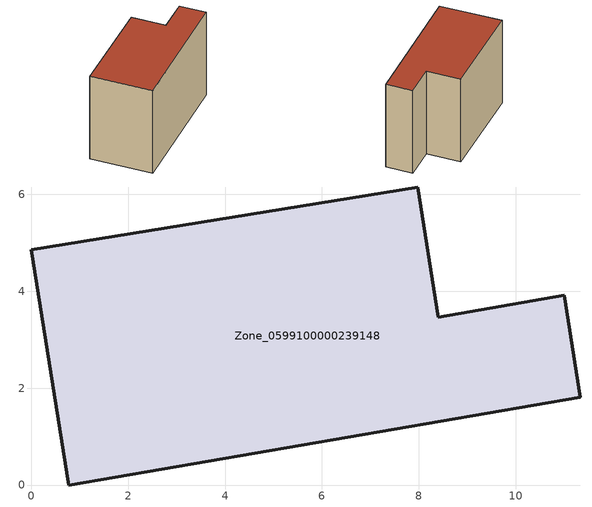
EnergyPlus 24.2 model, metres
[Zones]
Zone_0599100000239148
 floor ground (C_G): 0.77,0 0,4.86 7.98,6.15 8.4,3.46 11,3.91 11.33,1.81 z0
 wall outside (C_F): 8.4,3.46 7.98,6.15 0,4.86 0.77,0 11.33,1.81 11,3.91 8.4,3.46 z0:7.27
 roof outside (C_R): 11.33,1.81 11,3.91 8.4,3.46 7.98,6.15 0,4.86 0.77,0 z7.27
[BUILDING]
Pand.0599100000239148: North Axis=0; Terrain=City; Loads Convergence Tolerance Value=0.04; Temperature Convergence Tolerance Value=0.4; Solar Distribution=FullExterior; Maximum Number of Warmup Days=25; Minimum Number of Warmup Days=1
[Site:Location]
Rotterdam.The.Hague.AP_ZH_NLD Design_Conditions: Latitude=51.96; Longitude=4.45; Time Zone=1; Elevation=-4.5
[SITE:GROUNDTEMPERATURE:BUILDINGSURFACE]
18, 18, 18, 18, 18, 18, 18, 18, 18, 18, 18, 18
[MATERIAL] Thermal Absorptance=0.9; Solar Absorptance=0.7; Visible Absorptance=0.7
Name | Roughness | Thickness | Conductivity | Density | Specific Heat
G.TI.1946 | MediumSmooth | 0.15 | 1 | 540 | 1210
F.TI.1946 | Rough | 0.3 | 0.857143 | 1920 | 840
R.TI.1946 | MediumRough | 0.2 | 0.1 | 1500 | 1000
[CONSTRUCTION]
C_G: G.TI.1946
C_F: F.TI.1946
C_R: R.TI.1946
[ZONE]
Zone_0599100000239148: Type=1; Multiplier=1; Ceiling Height=Autocalculate; Volume=Autocalculate; Floor Area=autocalculate; Part of Total Floor Area=Yes
[ZONEINFILTRATION:DESIGNFLOWRATE]
Infil_Zone_0599100000239148: Zone or ZoneList or Space or SpaceList=Zone_0599100000239148; Schedule=AlwaysOn; Design Flow Rate Calculation Method=Flow/Area; Flow Rate per Floor Area=0.003; Constant Term Coefficient=1; Temperature Term Coefficient=0; Velocity Term Coefficient=0; Velocity Squared Term Coefficient=0
[HVACTEMPLATE:ZONE:IDEALLOADSAIRSYSTEM]
Zone_0599100000239148: Maximum Heating Supply Air Temperature=50; Minimum Cooling Supply Air Temperature=13; Maximum Heating Supply Air Humidity Ratio=0.0156; Minimum Cooling Supply Air Humidity Ratio=0.0077; Heating Limit=NoLimit; Cooling Limit=NoLimit; Dehumidification Control Type=ConstantSensibleHeatRatio; Cooling Sensible Heat Ratio=0.7; Dehumidification Setpoint=60; Humidification Control Type=None; Humidification Setpoint=30; Outdoor Air Method=None; Outdoor Air Flow Rate per Person=0.00944; Outdoor Air Flow Rate per Zone Floor Area=0; Outdoor Air Flow Rate per Zone=0; Demand Controlled Ventilation Type=None; Outdoor Air Economizer Type=NoEconomizer; Heat Recovery Type=None; Sensible Heat Recovery Effectiveness=0.7; Latent Heat Recovery Effectiveness=0.65
[ZONECONTROL:THERMOSTAT]
ThermostatControl_Zone_0599100000239148: Zone or ZoneList=Zone_0599100000239148; Control Type Schedule=DualSetpointControlType; Control 1=Thermostat_Zone_0599100000239148; Temperature Difference Between Cutout And Setpoint=0
[THERMOSTATSETPOINT:DUALSETPOINT]
Thermostat_Zone_0599100000239148: Heating Setpoint Temperature Schedule=HeatingSetpoint_Zone_0599100000239148; Cooling Setpoint Temperature Schedule=CoolingSetpoint_Zone_0599100000239148
[SCHEDULE:COMPACT]
HeatingSetpoint_Zone_0599100000239148: Through: 12/31, For: AllDays, Until: 24:00, 21
CoolingSetpoint_Zone_0599100000239148: Through: 12/31, For: AllDays, Until: 24:00, 24
DualSetpointControlType: Through: 12/31, For: AllDays, Until: 24:00, 4
AlwaysOn: Through: 12/31, For: AllDays, Until: 24:00, 1
